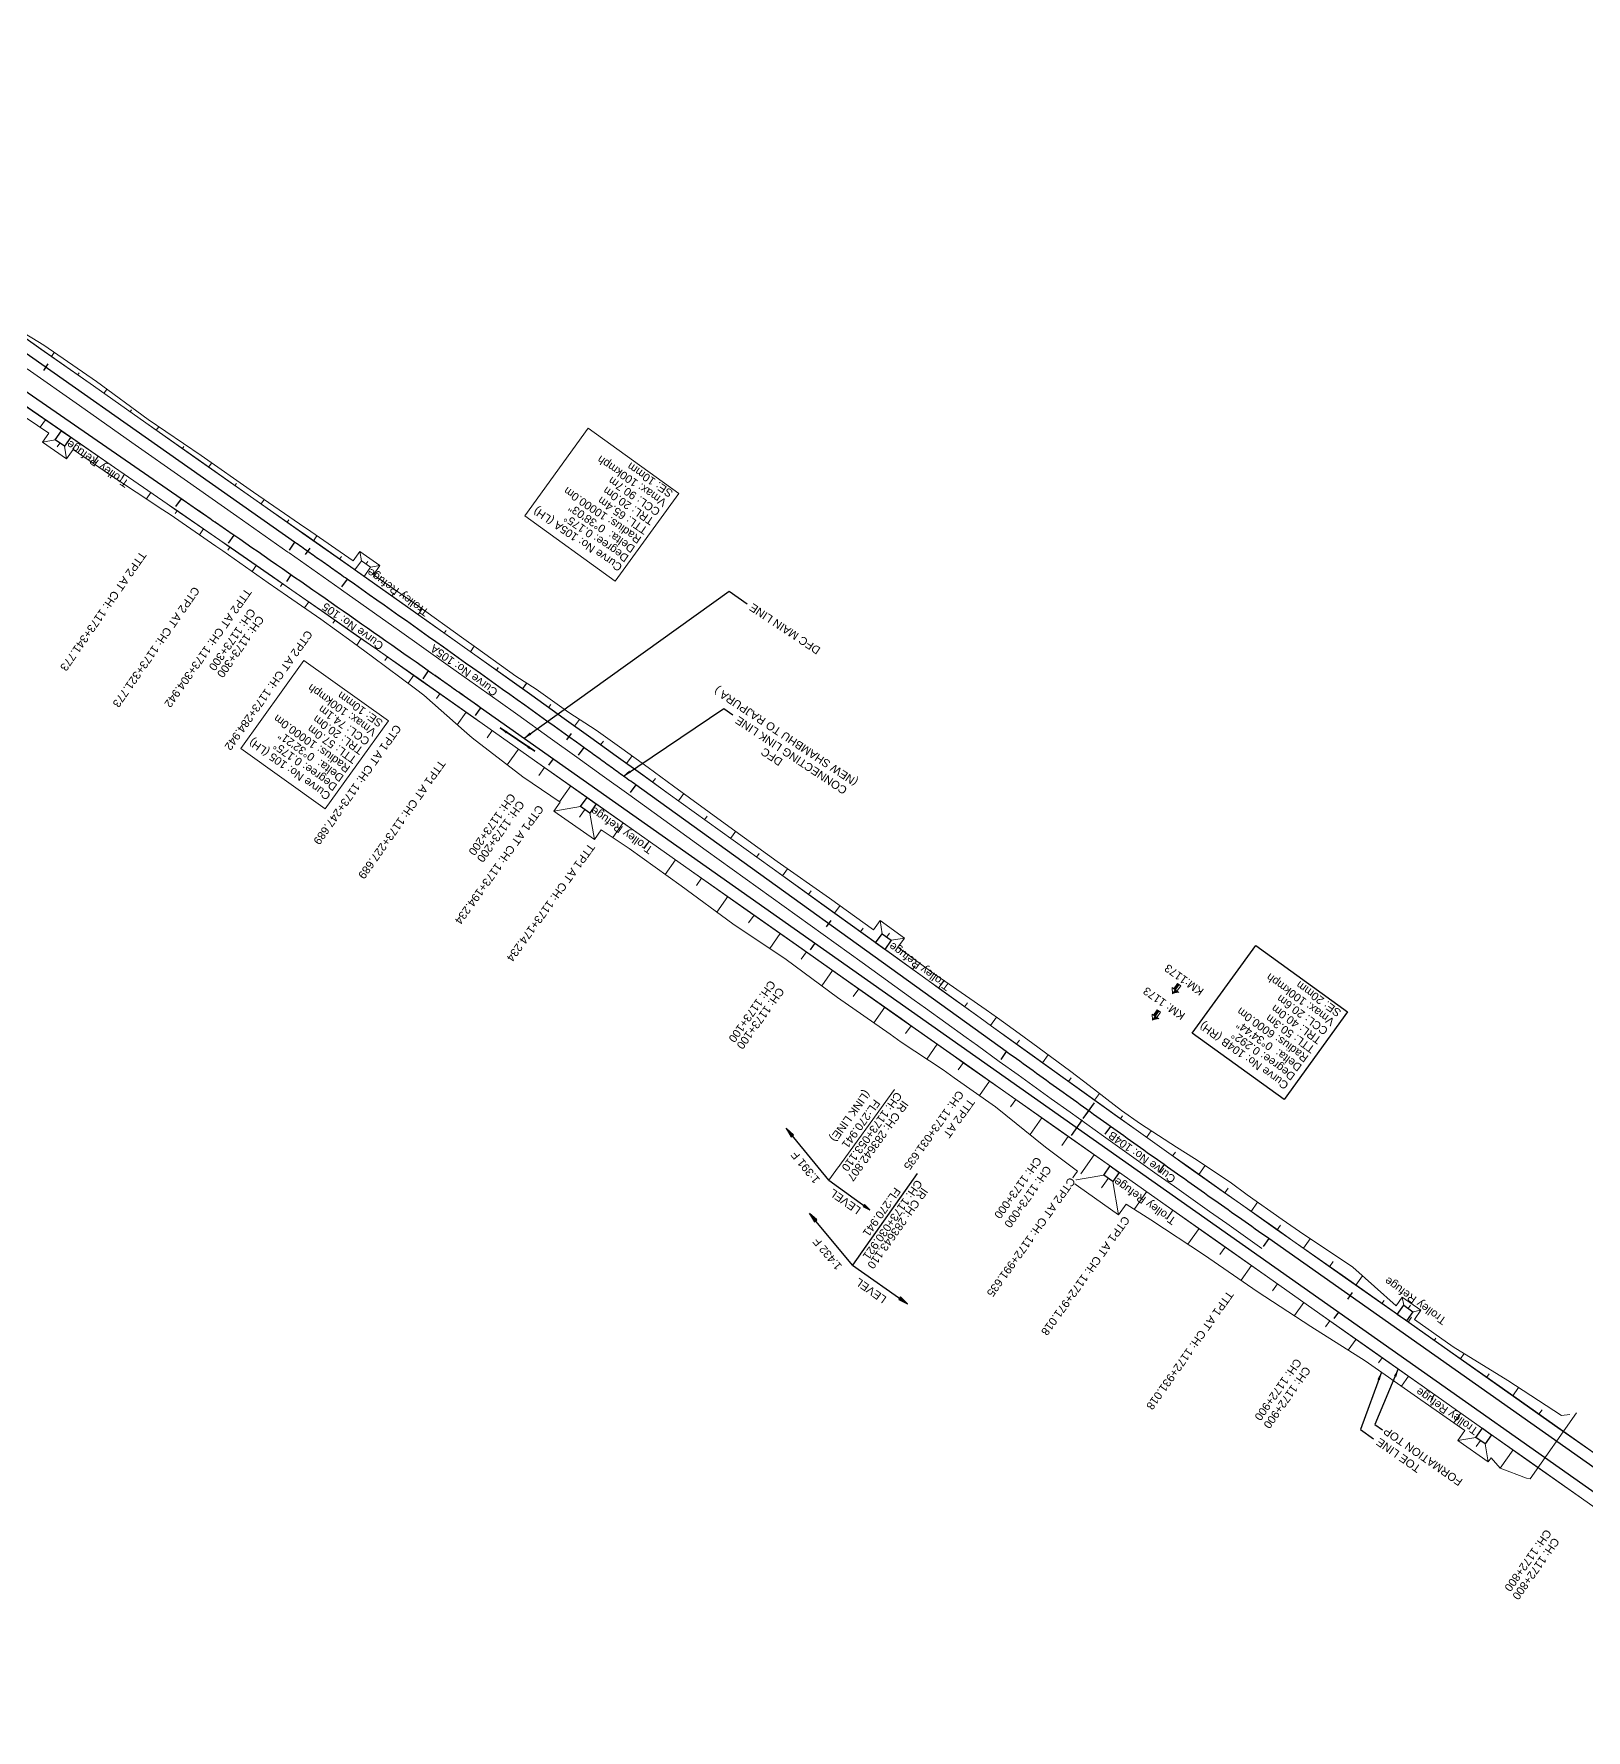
# Model space of a CAD drawing. Header units: metres. Extents: x 646784 to 662189, y 3367130 to 3378376.
# Drawn here: x 657697 to 658182, y 3369874 to 3370404 of the extents above; entities that cross this region are included whole.
import ezdxf
from ezdxf.enums import TextEntityAlignment as Align

# ---------------------------------------------------------------- set-up
doc = ezdxf.new("R2010")
doc.units = ezdxf.units.M
doc.header["$MEASUREMENT"] = 0
doc.linetypes.add('CENTER2', pattern=[1.125, 0.75, -0.125, 0.125, -0.125])
for name, color, linetype, lineweight in [('C-ALIG-DG-SPIRAL', 1, 'CENTER2', 70), ('C-ALIG-LABL-DG', 1, 'Continuous', 25), ('C-ALIG-LABL-DG-MARK', 1, 'Continuous', 25), ('Km post', 1, 'Continuous', 13), ('Proposed Curve_Details', 10, 'Continuous', 0), ('Proposed Curve_Details Connecting line', 10, 'Continuous', 0), ('PROPOSED DFC TRACK', 1, 'Continuous', 0), ('PROPOSED DFCC TOE LINE', 239, 'Continuous', 0), ('PROPOSED DFCC TOE SLOPES', 239, 'Continuous', 0), ('PROPOSED DFCC TRACK', 1, 'Continuous', 0), ('PROPOSED GRADES IN PLAN', 10, 'Continuous', 0), ('PROPOSED GRADES IN PLAN FOR LINK LINE', 10, 'Continuous', 0)]:
    doc.layers.add(name, color=color, linetype=linetype, lineweight=lineweight)
for name, color, linetype in [('LINK LINE', 190, 'Continuous'), ('PROPOSED DFCC FORMATION LINE', 187, 'Continuous'), ('PROPOSED FORMATION LINE - Connecting line', 187, 'Continuous'), ('PROPOSED FORMATION LINE - PLAN', 187, 'Continuous'), ('Trolley Refuse', 10, 'Continuous')]:
    doc.layers.add(name, color=color, linetype=linetype)
doc.styles.add('Arial', font='arial.ttf')
doc.styles.get("Standard").update_dxf_attribs({"font": 'arial.ttf'})
doc.styles.add('Style-Arial', font='arial.ttf')
doc.dimstyles.new('ISO-25', dxfattribs={"dimtxt": 2.5, "dimasz": 2.5, "dimexe": 1.25, "dimexo": 0.625, "dimtad": 1, "dimtxsty": 'Standard', "dimcen": 2.5, "dimadec": 0, "dimazin": 0, "dimtfac": 1, "dimtmove": 0, "dimatfit": 3, "dimfxl": 1, "dimarcsym": 0})

# ---------------------------------------------------------------- blocks, each defined once
blk = doc.blocks.new('Direction')
h = blk.add_hatch(color=256)
h.dxf.hatch_style = 1
h.paths.add_polyline_path([(-5.54, 0), (-4.75, -0.13), (-4.75, 0.13)])
blk.add_lwpolyline([(-5.54, 0), (-4.75, -0.13), (-4.75, 0.13)], close=True)
blk.add_lwpolyline([(0, 0), (-5.54, 0)])
blk = doc.blocks.new('Tick Hor')
blk.add_lwpolyline([(-0.5, 0), (0.5, 0)])
blk = doc.blocks.new('KM Post')
at = {"layer": 'Km post', "lineweight": 13}
h = blk.add_hatch(color=256, dxfattribs=at)
h.paths.add_polyline_path([(0, -8.9), (1.6, -8.9), (1.6, -3.8), (0, -3.8)])
h.paths.add_polyline_path([(0, -3.8), (0, 0), (-3.4, -3.8)])
for p, q in [((0, -8.9), (0, 0)), ((3.1, -3.8), (0, 0)), ((3.1, -3.8), (-3.4, -3.8))]:
    blk.add_line(p, q, dxfattribs=at)
blk.add_lwpolyline([(1.6, -3.8), (1.6, -8.9), (-1.6, -8.9), (-1.6, -3.8)], dxfattribs=at)

msp = doc.modelspace()

# ---------------------------------------------------------------- linework, layer by layer
at = {"layer": 'C-ALIG-LABL-DG', "color": 1, "linetype": 'Continuous', "lineweight": 25}
for p, q in [((657777.3614, 3370235.1177), (657775.9338, 3370233.0655)), ((657859.2073, 3370177.6615), (657857.7668, 3370175.6182)), ((657940.9406, 3370120.045), (657939.5002, 3370118.0017)), ((658026.3959, 3370067.7093), (658024.9391, 3370065.6775)), ((658022.6739, 3370062.4285), (658021.2335, 3370060.3851)), ((658104.4072, 3370004.812), (658102.9668, 3370002.7686))]:
    msp.add_line(p, q, dxfattribs=at)
at = {"layer": 'C-ALIG-LABL-DG-MARK', "color": 1, "linetype": 'Continuous', "lineweight": 25}
for p, q in [((657743.0241, 3370258.9062), (657741.3188, 3370256.438)), ((657759.4747, 3370247.5317), (657757.7669, 3370245.0653)), ((657820.2259, 3370205.1326), (657818.4999, 3370202.6788)), ((657836.5764, 3370193.6147), (657834.8479, 3370191.1627))]:
    msp.add_line(p, q, dxfattribs=at)
at = {"layer": 'LINK LINE', "linetype": 'Continuous', "lineweight": 30}
for p, q in [((657778.5108, 3370245.3088), (657776.7846, 3370242.8551)), ((657794.8647, 3370233.7958), (657793.1362, 3370231.3439)), ((657868.7639, 3370181.195), (657867.0132, 3370178.7588)), ((657884.9972, 3370169.5125), (657883.2441, 3370167.0781)), ((658000.7124, 3370086.1785), (657998.9593, 3370083.7441)), ((658033.1972, 3370062.8389), (658031.4522, 3370060.3986)), ((658049.9876, 3370050.8753), (658048.251, 3370048.4291)), ((658082.6553, 3370027.7924), (658080.9268, 3370025.3404))]:
    msp.add_line(p, q, dxfattribs=at)
at = {"layer": 'LINK LINE', "color": 190, "lineweight": 0, "flags": 128}
msp.add_lwpolyline([(657685.8932, 3370315.4662), (657700.1469, 3370306.8269), (657716.6357, 3370295.5056), (657732.7508, 3370283.6531), (657749.3154, 3370272.4396), (657765.6696, 3370260.927), (657781.7341, 3370249.8908), (657782.1554, 3370249.6014), (657796.7988, 3370239.5371), (657798.8412, 3370242.4282), (657805.1213, 3370237.9918), (657803.1178, 3370235.1557), (657815.0712, 3370226.8394), (657816.8304, 3370225.5734), (657831.3125, 3370215.147), (657835.2436, 3370212.3133), (657847.5379, 3370203.4331), (657853.9284, 3370199.4337), (657864.0702, 3370192.148), (657872.6207, 3370186.5618), (657880.6301, 3370180.9007), (657888.9305, 3370174.9742), (657896.8062, 3370169.1359), (657912.9813, 3370157.3726), (657929.1478, 3370145.5974), (657945.5565, 3370134.1585), (657959.2612, 3370124.2764), (657961.2983, 3370127.1051), (657968.8893, 3370121.6382), (657966.8217, 3370118.7672), (657977.9141, 3370110.6422), (657981.5129, 3370108.15), (657994.3769, 3370099.2785), (657997.9276, 3370096.7195), (658004.7573, 3370091.7947), (658010.5932, 3370087.5737), (658020.9047, 3370080.0027), (658026.604, 3370075.5982), (658036.7209, 3370067.7659), (658042.6144, 3370063.6367), (658053.8966, 3370056.3819), (658059.4489, 3370052.8362), (658070.5789, 3370045.3632), (658075.8872, 3370041.4668), (658086.8433, 3370033.7339), (658092.2326, 3370029.9464), (658108.8959, 3370018.8723), (658122.4725, 3370006.8016), (658124.3583, 3370009.4805), (658130.1855, 3370005.3783), (658128.1727, 3370002.5191), (658140.2952, 3369993.99), (658157.3117, 3369983.4169), (658174.0634, 3369972.4682), (658176.705, 3369972.8733)], dxfattribs=at)
at = {"layer": 'LINK LINE', "color": 190, "linetype": 'Continuous', "lineweight": 0, "flags": 128}
for points in [[(657702.5815, 3370303.3088), (657703.4574, 3370304.5539)], [(657710.7604, 3370297.5551), (657711.2311, 3370298.2242)], [(657718.9393, 3370291.8013), (657719.8711, 3370293.126)], [(657727.1182, 3370286.0476), (657727.5234, 3370286.6237)], [(657735.2971, 3370280.2939), (657736.0765, 3370281.4018)], [(657743.476, 3370274.5401), (657743.9174, 3370275.1676)], [(657751.6549, 3370268.7864), (657752.5988, 3370270.1282)], [(657759.8338, 3370263.0327), (657760.3049, 3370263.7023)], [(657768.0127, 3370257.2789), (657768.9794, 3370258.6531)], [(657776.1916, 3370251.5252), (657776.707, 3370252.2578)], [(657776.1921, 3370251.5249), (657776.7075, 3370252.2574)], [(657784.3702, 3370245.77), (657785.4654, 3370247.3264)], [(657784.3708, 3370245.7696), (657785.4663, 3370247.3258)], [(657799.3434, 3370239.509), (657798.8412, 3370242.4282)], [(657792.5477, 3370240.0131), (657793.1279, 3370240.8372)], [(657792.5499, 3370240.0115), (657793.1307, 3370240.8352)], [(657800.7727, 3370238.4993), (657801.3529, 3370239.3234)], [(657802.202, 3370237.4895), (657805.1213, 3370237.9918)], [(657808.8928, 3370228.4764), (657809.5232, 3370229.3686)], [(657808.8948, 3370228.4751), (657809.5257, 3370229.3668)], [(657817.0582, 3370222.6994), (657818.3285, 3370224.4949)], [(657817.0627, 3370222.6962), (657818.3356, 3370224.4897)], [(657825.2176, 3370216.9085), (657825.8345, 3370217.7777)], [(657825.219, 3370216.9075), (657825.8363, 3370217.7764)], [(657833.3713, 3370211.1161), (657834.5678, 3370212.8004)], [(657833.3762, 3370211.1126), (657834.5754, 3370212.795)], [(657841.5192, 3370205.3082), (657842.1008, 3370206.1242)], [(657841.5208, 3370205.3071), (657842.1029, 3370206.1227)], [(657849.6607, 3370199.4983), (657850.9464, 3370201.2999)], [(657849.6648, 3370199.4954), (657850.9532, 3370201.2957)], [(657857.797, 3370193.6758), (657858.5009, 3370194.6595)], [(657857.7994, 3370193.674), (657858.5042, 3370194.6571)], [(657865.9269, 3370187.8478), (657867.4341, 3370189.9503)], [(657865.93, 3370187.8456), (657867.4395, 3370189.9468)], [(657874.0515, 3370182.0111), (657874.8947, 3370183.1848)], [(657874.0538, 3370182.0094), (657874.898, 3370183.1825)], [(657882.1708, 3370176.1686), (657883.8973, 3370178.5679)], [(657882.1718, 3370176.1679), (657883.8991, 3370178.5666)], [(657890.2869, 3370170.3244), (657891.1423, 3370171.5124)], [(657890.287, 3370170.3243), (657891.1426, 3370171.5122)], [(657898.4017, 3370164.4803), (657900.0537, 3370166.7742)], [(657906.5164, 3370158.6364), (657907.3288, 3370159.7645)], [(657914.6311, 3370152.7925), (657916.227, 3370155.0085)], [(657922.7459, 3370146.9485), (657923.5281, 3370148.0347)], [(657930.8606, 3370141.1046), (657932.4422, 3370143.3008)], [(657938.9753, 3370135.2607), (657939.8109, 3370136.421)], [(657947.09, 3370129.4168), (657948.8135, 3370131.81)], [(657961.963, 3370123.0189), (657961.2983, 3370127.1051)], [(657955.2047, 3370123.5728), (657956.0647, 3370124.767)], [(657963.3831, 3370121.9962), (657964.2431, 3370123.1904)], [(657964.8031, 3370120.9735), (657968.8893, 3370121.6382)], [(657971.4341, 3370111.885), (657972.26, 3370113.0318)], [(657979.5488, 3370106.041), (657981.2158, 3370108.3557)], [(657987.6635, 3370100.1971), (657988.5564, 3370101.4369)], [(657995.7782, 3370094.3532), (657997.6345, 3370096.9307)], [(658003.8927, 3370088.5095), (658004.8184, 3370089.7952)], [(658012.0077, 3370082.6676), (658013.8287, 3370085.1981)], [(658020.1231, 3370076.8294), (658020.9957, 3370078.0438)], [(658028.2444, 3370071.0012), (658029.7783, 3370073.1407)], [(658036.3695, 3370065.1814), (658037.0436, 3370066.1245)], [(658044.5063, 3370059.3785), (658045.9923, 3370061.4646)], [(658052.6496, 3370053.5848), (658053.5273, 3370054.821)], [(658060.8053, 3370047.8075), (658062.7809, 3370050.599)], [(658068.9673, 3370042.036), (658070.0163, 3370043.5211)], [(658077.1363, 3370036.2725), (658079.1671, 3370039.1519)], [(658085.3083, 3370030.5103), (658086.3225, 3370031.9488)], [(658093.4815, 3370024.7488), (658095.5781, 3370027.7231)], [(658101.6548, 3370018.9872), (658102.7823, 3370020.5866)], [(658109.8281, 3370013.2255), (658111.9159, 3370016.1872)], [(658124.7972, 3370006.9542), (658124.3583, 3370009.4805)], [(658118.0015, 3370007.4639), (658118.7193, 3370008.4821)], [(658126.2282, 3370005.9468), (658126.946, 3370006.965)], [(658127.6592, 3370004.9394), (658130.1855, 3370005.3783)], [(658126.1748, 3370001.7022), (658127.2221, 3370003.1879)], [(658134.3481, 3369995.9406), (658134.8744, 3369996.6871)], [(658142.5215, 3369990.1789), (658143.7117, 3369991.8673)], [(658150.6948, 3369984.4173), (658151.4574, 3369985.499)], [(658158.8681, 3369978.6556), (658160.675, 3369981.2187)], [(658167.0415, 3369972.894), (658168.0461, 3369974.3192)]]:
    msp.add_lwpolyline(points, dxfattribs=at)
at = {"layer": 'LINK LINE', "linetype": 'Continuous', "lineweight": 0, "flags": 128}
msp.add_lwpolyline([(657799.3434, 3370239.509), (657802.202, 3370237.4895), (657800.1826, 3370234.6309), (657797.3239, 3370236.6503)], close=True, dxfattribs=at)
at = {"layer": 'LINK LINE', "linetype": 'Continuous', "lineweight": 30, "flags": 128}
for points in [[(657961.963, 3370123.0189), (657964.8031, 3370120.9735), (657962.7578, 3370118.1334), (657959.9176, 3370120.1787)], [(658107.282, 3370098.6348), (658087.4514, 3370071.2223), (658058.7787, 3370091.9646), (658078.6093, 3370119.3771)], [(658124.7972, 3370006.9542), (658127.6592, 3370004.9394), (658125.6445, 3370002.0775), (658122.7825, 3370004.0922)]]:
    msp.add_lwpolyline(points, close=True, dxfattribs=at)
at = {"layer": 'Proposed Curve_Details'}
msp.add_lwpolyline([(657807.7609, 3370189.4928), (657788.0595, 3370161.9874), (657761.6547, 3370180.9005), (657781.3561, 3370208.4059)], close=True, dxfattribs=at)
at = {"layer": 'Proposed Curve_Details Connecting line', "color": 190}
msp.add_lwpolyline([(657898.419, 3370260.5777), (657878.6016, 3370233.1556), (657850.3888, 3370253.5444), (657870.2061, 3370280.9665)], close=True, dxfattribs=at)
at = {"layer": 'PROPOSED DFCC FORMATION LINE', "lineweight": 0, "flags": 128}
for points in [[(658188.2795, 3369957.9225), (658171.9329, 3369969.4458), (658155.5862, 3369980.9691), (658139.2395, 3369992.4924), (658122.8929, 3370004.0157), (658106.5462, 3370015.5391), (658090.1995, 3370027.0624), (658084.8157, 3370030.8576), (658073.855, 3370038.5862), (658068.4748, 3370042.3836), (658057.5283, 3370050.1251), (658052.1582, 3370053.9333), (658041.2367, 3370061.7052), (658035.3787, 3370065.889), (658024.9822, 3370073.3388), (658019.1342, 3370077.5399), (658008.7491, 3370085.0123), (658002.9041, 3370089.2214), (657996.0714, 3370094.142), (657992.5198, 3370096.6998), (657979.842, 3370105.8299), (657976.2904, 3370108.3876), (657960.061, 3370120.0755), (657943.8316, 3370131.7633), (657927.6022, 3370143.4512), (657911.3728, 3370155.139), (657895.1433, 3370166.8269), (657887.1887, 3370172.5556), (657878.9126, 3370178.5146), (657870.9523, 3370184.2402), (657862.6655, 3370190.1891), (657852.5154, 3370197.4582), (657846.3947, 3370201.8323), (657834.0486, 3370210.6343), (657830.1008, 3370213.4429), (657815.5519, 3370223.7685), (657813.7836, 3370225.0209), (657797.4433, 3370236.5662), (657797.0254, 3370236.8608), (657781.0864, 3370248.0818), (657780.6684, 3370248.3759), (657764.7286, 3370259.5893), (657748.3708, 3370271.0968), (657732.0129, 3370282.6042), (657715.6551, 3370294.1117), (657699.2973, 3370305.6192), (657682.9395, 3370317.1266)], [(658196.6758, 3369935.1196), (658180.3291, 3369946.6429), (658163.9825, 3369958.1662), (658147.6358, 3369969.6895), (658131.2891, 3369981.2128), (658114.9425, 3369992.7361), (658098.5958, 3370004.2594), (658082.2491, 3370015.7827), (658065.9025, 3370027.306), (658049.5558, 3370038.8293), (658033.2091, 3370050.3526), (658016.8625, 3370061.8759), (658000.5158, 3370073.3992), (657987.609, 3370082.4976), (657984.1691, 3370084.9225), (657971.2623, 3370094.0209), (657967.8225, 3370096.4458), (657951.4758, 3370107.9691), (657935.1291, 3370119.4924), (657918.7825, 3370131.0157), (657902.4358, 3370142.539), (657886.0891, 3370154.0623), (657869.7425, 3370165.5856), (657853.3958, 3370177.1089), (657837.0491, 3370188.6322), (657834.3869, 3370190.5089), (657820.7024, 3370200.1508), (657818.0395, 3370202.0245), (657804.3426, 3370211.6424), (657797.8317, 3370216.2022), (657787.9599, 3370223.1012), (657777.589, 3370230.3299), (657771.5544, 3370234.5272), (657757.3114, 3370244.4076), (657755.1259, 3370245.9204), (657740.864, 3370255.7799), (657738.6764, 3370257.2914), (657722.2221, 3370268.6604), (657705.7677, 3370280.0294), (657689.3133, 3370291.3984)], [(658196.7046, 3369935.1604), (658180.3579, 3369946.6837), (658164.0113, 3369958.207), (658147.6646, 3369969.7303), (658131.3179, 3369981.2536), (658114.9713, 3369992.7769), (658098.6246, 3370004.3002), (658082.2779, 3370015.8235), (658065.9313, 3370027.3469), (658049.5846, 3370038.8702), (658033.2379, 3370050.3935), (658016.8913, 3370061.9168), (658000.5446, 3370073.4401), (657987.6378, 3370082.5385), (657984.1979, 3370084.9634), (657971.2911, 3370094.0618), (657967.8513, 3370096.4867), (657951.5046, 3370108.01), (657935.1579, 3370119.5333), (657918.8113, 3370131.0566), (657902.4646, 3370142.5799), (657886.1179, 3370154.1032), (657869.7713, 3370165.6265), (657853.4246, 3370177.1498), (657837.0779, 3370188.6731), (657834.4158, 3370190.5497), (657820.7312, 3370200.1917), (657818.0683, 3370202.0654), (657804.3713, 3370211.6833), (657797.8604, 3370216.2432), (657787.9885, 3370223.1422), (657777.6176, 3370230.3709), (657771.5829, 3370234.5682), (657757.3399, 3370244.4487), (657755.1544, 3370245.9615), (657740.8924, 3370255.821), (657738.7048, 3370257.3325), (657722.2505, 3370268.7015), (657705.7961, 3370280.0705), (657689.3418, 3370291.4395)]]:
    msp.add_lwpolyline(points, dxfattribs=at)
at = {"layer": 'PROPOSED DFCC TOE LINE', "lineweight": 0, "flags": 128}
for points in [[(657701.7844, 3370279.3976), (657687.6282, 3370288.9595), (657671.6054, 3370300.953), (657654.3979, 3370311.2321), (657637.6985, 3370322.2464), (657621.8626, 3370334.5104), (657604.9208, 3370345.174), (657588.4186, 3370356.4738), (657571.8229, 3370367.6381), (657555.4236, 3370379.0869), (657544.2923, 3370388.3927)], [(657709.3059, 3370274.2597), (657707.3056, 3370271.3647), (657699.8118, 3370276.5425), (657701.7844, 3370279.3976)], [(657703.7131, 3370277.2556), (657699.8118, 3370276.5425)], [(657706.5926, 3370275.266), (657707.3056, 3370271.3647)], [(657861.4331, 3370164.0706), (657849.7776, 3370171.9762), (657833.9116, 3370184.1814), (657831.464, 3370186.3625), (657818.8445, 3370197.5113), (657816.2631, 3370199.4991), (657802.8657, 3370209.5353), (657796.4535, 3370214.2326), (657786.663, 3370221.2431), (657776.3118, 3370228.4951), (657770.2612, 3370232.6665), (657756.049, 3370242.5844), (657753.8799, 3370244.1199), (657739.6297, 3370253.9935), (657737.3856, 3370255.4232), (657720.6896, 3370266.4425), (657709.3059, 3370274.2597)], [(657874.2383, 3370155.4476), (657872.0941, 3370152.406), (657859.4791, 3370161.2987), (657861.4331, 3370164.0706)], [(657867.7944, 3370162.7378), (657859.4791, 3370161.2987)], [(657870.655, 3370160.7213), (657872.0941, 3370152.406)], [(658022.8948, 3370048.8641), (658012.9812, 3370056.37), (657997.3815, 3370068.9529), (657984.4632, 3370078.0351), (657981.0216, 3370080.4575), (657967.8538, 3370089.1856), (657964.4389, 3370091.6459), (657948.0527, 3370103.1132), (657931.9639, 3370115.0022), (657915.3553, 3370126.1541), (657899.2, 3370137.9488), (657882.9491, 3370149.608), (657874.2383, 3370155.4476)], [(658038.1212, 3370038.4976), (658035.788, 3370035.1878), (658020.7345, 3370045.7994), (658022.8948, 3370048.8641)], [(658031.1284, 3370047.5983), (658020.7345, 3370045.7994)], [(658033.9891, 3370045.5817), (658035.788, 3370035.1878)], [(658143.9384, 3369967.8679), (658129.158, 3369978.1895), (658112.7193, 3369989.5823), (658095.8348, 3370000.3426), (658079.083, 3370011.2913), (658062.6147, 3370022.6421), (658045.8749, 3370033.6077), (658038.1212, 3370038.4976)], [(658152.0755, 3369959.2952), (658151.1782, 3369958.0223), (658141.7053, 3369964.7), (658143.9384, 3369967.8679)], [(658147.342, 3369965.6755), (658141.7053, 3369964.7)], [(658150.2027, 3369963.659), (658151.1782, 3369958.0223)], [(658163.1575, 3369952.9702), (658154.9262, 3369956.0408), (658152.0755, 3369959.2952)]]:
    msp.add_lwpolyline(points, dxfattribs=at)
at = {"layer": 'PROPOSED DFCC TOE SLOPES', "linetype": 'Continuous', "lineweight": 0, "flags": 128}
for points in [[(657700.7138, 3370283.5821), (657699.0832, 3370281.2221)], [(657705.1528, 3370276.2608), (657704.3591, 3370275.1122)], [(657717.1682, 3370272.2131), (657715.5972, 3370269.9394)], [(657725.3954, 3370266.5286), (657724.638, 3370265.4325)], [(657733.6225, 3370260.8441), (657732.2286, 3370258.8268)], [(657741.8491, 3370255.1596), (657741.2173, 3370254.2455)], [(657750.074, 3370249.4737), (657748.8038, 3370247.637)], [(657758.2952, 3370243.786), (657757.6487, 3370242.8526)], [(657766.5091, 3370238.088), (657765.1984, 3370236.1995)], [(657774.7201, 3370232.3862), (657774.0634, 3370231.4421)], [(657782.9224, 3370226.6733), (657781.6065, 3370224.7856)], [(657791.1208, 3370220.9532), (657790.4452, 3370219.9859)], [(657799.3131, 3370215.2258), (657797.8841, 3370213.1846)], [(657807.4982, 3370209.4876), (657806.7112, 3370208.3659)], [(657815.6795, 3370203.7428), (657813.9268, 3370201.2492)], [(657823.8556, 3370197.9903), (657822.7908, 3370196.478)], [(657832.029, 3370192.2314), (657829.2633, 3370188.3068)], [(657840.2023, 3370186.4706), (657838.5733, 3370184.1595)], [(657848.3756, 3370180.709), (657844.877, 3370175.746)], [(657856.5489, 3370174.9474), (657854.7453, 3370172.3888)], [(657864.7222, 3370169.1857), (657861.2189, 3370164.2159)], [(657869.0921, 3370161.823), (657867.3984, 3370159.4203)], [(657881.0689, 3370157.6624), (657877.8166, 3370153.0487)], [(657889.2422, 3370151.9008), (657887.6487, 3370149.6402)], [(657897.4156, 3370146.1391), (657894.1805, 3370141.55)], [(657905.5889, 3370140.3775), (657903.9383, 3370138.036)], [(657913.7622, 3370134.6158), (657910.3654, 3370129.7971)], [(657921.9356, 3370128.8542), (657920.2326, 3370126.4384)], [(657930.1089, 3370123.0925), (657926.8339, 3370118.4467)], [(657938.2822, 3370117.3308), (657936.6606, 3370115.0304)], [(657946.4556, 3370111.5692), (657943.0833, 3370106.7854)], [(657954.6289, 3370105.8075), (657952.9067, 3370103.3645)], [(657962.8022, 3370100.0459), (657959.3776, 3370095.1878)], [(657970.9756, 3370094.2842), (657969.258, 3370091.8478)], [(657979.1489, 3370088.5226), (657975.8705, 3370083.8719)], [(657987.3222, 3370082.7609), (657985.7349, 3370080.5091)], [(657995.4956, 3370076.9993), (657992.328, 3370072.5058)], [(658003.6689, 3370071.2376), (658002.016, 3370068.8928)], [(658011.8422, 3370065.476), (658008.1629, 3370060.2565)], [(658020.0156, 3370059.7143), (658018.023, 3370056.8878)], [(658028.1889, 3370053.9527), (658024.0078, 3370048.0214)], [(658032.5588, 3370046.59), (658030.4643, 3370043.6188)], [(658044.5356, 3370042.4294), (658040.6429, 3370036.9073)], [(658052.7089, 3370036.6677), (658050.8916, 3370034.0898)], [(658060.8822, 3370030.9061), (658057.4443, 3370026.029)], [(658069.0556, 3370025.1444), (658067.4089, 3370022.8085)], [(658077.2289, 3370019.3828), (658073.9964, 3370014.7973)], [(658085.4022, 3370013.6211), (658083.8435, 3370011.4099)], [(658093.5756, 3370007.8595), (658090.6606, 3370003.7244)], [(658101.7489, 3370002.0978), (658100.4054, 3370000.1919)], [(658109.9222, 3369996.3362), (658107.5041, 3369992.9059)], [(658118.0956, 3369990.5745), (658116.9784, 3369988.9897)], [(658126.2689, 3369984.8129), (658124.0805, 3369981.7084)], [(658134.4422, 3369979.0512), (658133.3671, 3369977.5261)], [(658142.6156, 3369973.2896), (658140.4908, 3369970.2755)], [(658148.7723, 3369964.6673), (658147.4514, 3369962.7934)], [(658158.9622, 3369961.7663), (658154.9262, 3369956.0408)]]:
    msp.add_lwpolyline(points, dxfattribs=at)
at = {"layer": 'PROPOSED DFCC TRACK', "color": 12, "flags": 128}
msp.add_lwpolyline([(658289.6175, 3369874.2512), (657836.5764, 3370193.6147), (657834.533, 3370195.0552), (657832.4896, 3370196.4955), (657830.4462, 3370197.9357), (657828.4026, 3370199.3757), (657826.3588, 3370200.8155), (657824.3148, 3370202.2549), (657822.2705, 3370203.694), (657820.2259, 3370205.1326, 0.0018521), (657759.4746, 3370247.5317), (657757.4191, 3370248.9547), (657755.3632, 3370250.3772), (657753.3071, 3370251.7993), (657751.2508, 3370253.221), (657749.1943, 3370254.6426), (657747.1376, 3370256.0639), (657745.0809, 3370257.4851), (657743.0241, 3370258.9062), (656537.4002, 3371091.9218)], format="xyb", dxfattribs=at)
at = {"layer": 'PROPOSED DFCC TRACK', "linetype": 'Continuous', "elevation": 270.988, "flags": 128}
msp.add_lwpolyline([(658178.778, 3369973.341), (658164.2701, 3369952.7689), (658163.1575, 3369952.9702)], dxfattribs=at)
at = {"layer": 'PROPOSED FORMATION LINE - Connecting line', "lineweight": 0, "flags": 128}
for points in [[(658188.3083, 3369957.9634), (658171.9617, 3369969.4867), (658155.615, 3369981.01), (658139.2683, 3369992.5333), (658122.9217, 3370004.0566), (658106.575, 3370015.5799), (658090.2283, 3370027.1032), (658084.8445, 3370030.8985), (658073.8838, 3370038.6271), (658068.5036, 3370042.4245), (658057.5572, 3370050.1659), (658052.1872, 3370053.974), (658041.2658, 3370061.7459), (658035.4078, 3370065.9297), (658025.0113, 3370073.3794), (658019.1634, 3370077.5805), (658008.7783, 3370085.0529), (658002.9333, 3370089.262), (657996.1006, 3370094.1826), (657992.5491, 3370096.7403), (657979.8712, 3370105.8705), (657976.3197, 3370108.4282), (657960.0902, 3370120.116), (657943.8608, 3370131.8039), (657927.6314, 3370143.4918), (657911.402, 3370155.1796), (657895.1726, 3370166.8675), (657887.2179, 3370172.5961), (657878.9418, 3370178.5552), (657870.9815, 3370184.2808), (657862.6946, 3370190.2298), (657852.5445, 3370197.4988), (657846.4238, 3370201.873), (657834.0776, 3370210.675), (657830.1297, 3370213.4836), (657815.5808, 3370223.8093), (657813.8125, 3370225.0617), (657797.4721, 3370236.6071), (657797.0543, 3370236.9016), (657781.1152, 3370248.1227), (657780.6972, 3370248.4167), (657764.7573, 3370259.6302), (657748.3995, 3370271.1376), (657732.0417, 3370282.6451), (657715.6839, 3370294.1526), (657699.3261, 3370305.6601), (657682.9683, 3370317.1675)], [(658080.4945, 3370024.7276), (658069.5315, 3370032.4578), (658064.1485, 3370036.2572), (658053.1928, 3370044.0052), (658047.8166, 3370047.8177), (658036.8814, 3370055.5994), (658031.0161, 3370059.7884), (658020.6086, 3370067.246), (658014.7563, 3370071.4502), (658004.3668, 3370078.9258), (657998.5211, 3370083.1354), (657991.6885, 3370088.056), (657988.1369, 3370090.6137), (657975.459, 3370099.7439), (657971.9075, 3370102.3016), (657955.6781, 3370113.9894), (657939.4487, 3370125.6773), (657923.2192, 3370137.3652), (657906.9898, 3370149.053), (657890.7604, 3370160.7409), (657882.8058, 3370166.4695), (657874.5313, 3370172.4274), (657866.5755, 3370178.1498), (657858.2948, 3370184.0943), (657848.1524, 3370191.3579), (657842.0363, 3370195.7287), (657829.6994, 3370204.5241), (657825.7545, 3370207.3306), (657811.2165, 3370217.6485), (657809.4496, 3370218.8999), (657793.1215, 3370230.4365), (657792.704, 3370230.7309), (657776.7711, 3370241.9476), (657776.3531, 3370242.2417), (657760.4133, 3370253.4551), (657744.0555, 3370264.9626), (657727.6976, 3370276.47), (657711.3398, 3370287.9775), (657694.982, 3370299.485)]]:
    msp.add_lwpolyline(points, dxfattribs=at)
at = {"layer": 'Trolley Refuse'}
for points in [[(657705.7026, 3370280.1351), (657708.5822, 3370278.1455), (657706.5926, 3370275.266), (657703.7131, 3370277.2556)], [(657869.8109, 3370165.5985), (657872.6716, 3370163.5819), (657870.655, 3370160.7213), (657867.7944, 3370162.7378)], [(658033.145, 3370050.459), (658036.0057, 3370048.4424), (658033.9891, 3370045.5817), (658031.1284, 3370047.5983)], [(658149.3586, 3369968.5362), (658152.2192, 3369966.5196), (658150.2027, 3369963.659), (658147.342, 3369965.6755)]]:
    msp.add_lwpolyline(points, close=True, dxfattribs=at)

# ---------------------------------------------------------------- block references
at = {"layer": 'C-ALIG-LABL-DG', "color": 1, "linetype": 'Continuous', "lineweight": 25}
for p, xscale, yscale, zscale, rotation in [((657945.236, 3370126.1307), 2.499999999999999, 2.499999999999999, 2.499999999999999, 234.239887214559), ((658022.6739, 3370062.4285), 6, 6, 6, 234.8187329862207)]:
    msp.add_blockref('Tick Hor', p, dxfattribs=dict(at, xscale=xscale, yscale=yscale, zscale=zscale, rotation=rotation))
at = {"layer": 'LINK LINE', "linetype": 'Continuous', "lineweight": 30}
for p, xscale, yscale, zscale, rotation in [((657700.764, 3370300.0024), 2.499999999999999, 2.499999999999999, 2.499999999999999, 234.8741991744407), ((657782.553, 3370242.465), 2.5, 2.5, 2.5, 234.8707003237979), ((657864.0807, 3370184.5586), 2.5, 2.5, 2.5, 234.3302197174109), ((658026.3959, 3370067.7093), 6, 6, 6, 234.3593432546256), ((658108.0074, 3370009.9209), 2.5, 2.5, 2.5, 234.818733108961)]:
    msp.add_blockref('Tick Hor', p, dxfattribs=dict(at, xscale=xscale, yscale=yscale, zscale=zscale, rotation=rotation))

# ---------------------------------------------------------------- texts
at = {"layer": 'LINK LINE', "linetype": 'Continuous', "lineweight": 30, "style": 'Style-Arial'}
for s, rotation, p in [('Trolley Refuge', 144.188374, (657820.6463, 3370223.9637)), ('Trolley Refuge', 143.666815, (657983.4815, 3370107.0093)), ('Curve No: 104B', 144.117427, (658053.8574, 3370046.917)), ('Trolley Refuge', 144.282927, (658138.3661, 3370002.6821))]:
    msp.add_text(s, height=2.5, rotation=rotation, dxfattribs=at).set_placement(p)
at = {"layer": 'LINK LINE', "linetype": 'Continuous', "lineweight": 0, "style": 'Style-Arial'}
msp.add_text('Curve No: 105A', height=2.5, rotation=144.14516, dxfattribs=at).set_placement((657842.1902, 3370199.0194))
at = {"layer": 'LINK LINE', "linetype": 'Continuous', "style": 'Arial'}
msp.add_text('TTP2 AT', height=2.5, rotation=234.430873, dxfattribs=at).set_placement((657988.9982, 3370071.77))
at = {"layer": 'LINK LINE', "style": 'Arial'}
msp.add_text('1:391 F', height=2.5, rotation=129.239887, dxfattribs=at).set_placement((657942.6793, 3370046.2315))
at = {"layer": 'LINK LINE', "linetype": 'Continuous', "lineweight": 30, "insert": (658105.5501, 3370098.8941), "char_height": 2.5, "width": 33.551845, "attachment_point": 7, "rotation": 144.117427, "line_spacing_factor": 0.84, "style": 'Style-Arial'}
msp.add_mtext('Curve No: 104B (RH)\\PDegree: 0.292%%D\\PDelta:  0%%D34\'44"\\PRadius: 6000.0m\\PTTL: 50.3m\\PTRL: 40.0m\\PCCL: 20.6m\\PVmax: 100kmph\\PSE: 20mm', dxfattribs=at)
at = {"layer": 'Proposed Curve_Details', "insert": (657806.3209, 3370189.3906), "char_height": 2.5, "attachment_point": 7, "rotation": 144.386957, "line_spacing_factor": 0.84, "style": 'Style-Arial'}
msp.add_mtext('Curve No: 105 (LH)\\PDegree: 0.175%%D\\PDelta:  0%%D32\'21"\\PRadius: 10000.0m\\PTTL: 57.0m\\PTRL: 20.0m\\PCCL: 74.1m\\PVmax: 100kmph\\PSE: 10mm', dxfattribs=at)
at = {"layer": 'Proposed Curve_Details Connecting line', "color": 190, "insert": (657896.9003, 3370261.2179), "char_height": 2.5, "attachment_point": 7, "rotation": 145.628033, "line_spacing_factor": 0.84, "style": 'Style-Arial'}
msp.add_mtext('Curve No: 105A (LH)\\PDegree: 0.175%%D\\PDelta:  0%%D38\'03"\\PRadius: 10000.0m\\PTTL: 65.4m\\PTRL: 20.0m\\PCCL: 90.7m\\PVmax: 100kmph\\PSE: 10mm', dxfattribs=at)
at = {"layer": 'PROPOSED DFC TRACK', "color": 10, "linetype": 'Continuous', "lineweight": -3, "ltscale": 5, "style": 'Style-Arial'}
msp.add_text(' DFC MAIN LINE', height=2.5, rotation=146.40432, dxfattribs=at).set_placement((657921.6028, 3370226.3604), align=Align.RIGHT)
at = {"layer": 'PROPOSED DFC TRACK', "color": 190, "linetype": 'Continuous', "lineweight": -3, "ltscale": 5, "style": 'Style-Arial'}
for s, p in [('(NEW SHAMBHU TO RAJPURA )', (657910.497, 3370200.3338)), ('CONNECTING LINK LINE', (657917.1948, 3370191.0857)), (' DFC', (657925.1669, 3370181.3153))]:
    msp.add_text(s, height=2.5, rotation=146.40432, dxfattribs=at).set_placement(p, align=Align.RIGHT)
at = {"layer": 'PROPOSED DFCC TOE LINE', "lineweight": 0}
msp.add_text(' TOE LINE', height=2.5, rotation=145.006479, dxfattribs=at).set_placement((658117.3589, 3369965.6542), align=Align.RIGHT)
at = {"layer": 'PROPOSED FORMATION LINE - PLAN', "lineweight": 0}
msp.add_text(' FORMATION TOP', height=2.5, rotation=145.006479, dxfattribs=at).set_placement((658119.5952, 3369969.0664), align=Align.RIGHT)
at = {"layer": 'PROPOSED GRADES IN PLAN', "color": 7, "linetype": 'Continuous', "lineweight": 0, "insert": (657975.4074, 3370043.2148), "char_height": 2.5, "attachment_point": 4, "rotation": 234.818733, "line_spacing_factor": 1.08, "style": 'Style-Arial'}
msp.add_mtext('IR CH: 283643.110', dxfattribs=at)
at = {"layer": 'Trolley Refuse', "style": 'Style-Arial'}
for s, rotation, p in [('Trolley Refuge', 145, (657726.9791, 3370264.2362)), ('Curve No: 105', 144.386957, (657806.5189, 3370213.4845)), ('Trolley Refuge', 145, (657890.612, 3370149.7527)), ('Trolley Refuge', 145, (658053.9378, 3370033.9274)), ('Trolley Refuge', 145, (658148.2967, 3369968.2977))]:
    msp.add_text(s, height=2.5, rotation=rotation, dxfattribs=at).set_placement(p)

# ---------------------------------------------------------------- leaders
at = {"layer": 'PROPOSED DFC TRACK', "color": 10, "linetype": 'Continuous', "lineweight": -3, "ltscale": 5}
msp.add_leader([(657850.1272, 3370184.0623), (657914.1848, 3370230.0289), (657919.785, 3370226.0189)], dimstyle='ISO-25', override={"dimtxt": 3, "dimasz": 2.5, "dimgap": 0.625, "dimtad": 0, "dimdec": 3, "dimzin": 2, "dimtdec": 3}, dxfattribs=at)
at = {"layer": 'PROPOSED DFC TRACK', "color": 190, "linetype": 'Continuous', "lineweight": -3, "ltscale": 5}
msp.add_leader([(657881.1571, 3370172.2779), (657912.5073, 3370193.3647), (657915.3074, 3370191.3597)], dimstyle='ISO-25', override={"dimtxt": 3, "dimasz": 2.5, "dimgap": 0.625, "dimtad": 0, "dimdec": 3, "dimzin": 2, "dimtdec": 3}, dxfattribs=at)
at = {"layer": 'PROPOSED DFC TRACK', "linetype": 'Continuous', "lineweight": 0}
for points in [[(657842.6566, 3370187.282), (657853.4885, 3370179.9999)], [(657853.4885, 3370179.9999), (657842.6566, 3370187.282)]]:
    msp.add_leader(points, dimstyle='ISO-25', override={"dimtxt": 3, "dimasz": 2.5, "dimtad": 0, "dimdec": 3, "dimzin": 2, "dimtdec": 3}, dxfattribs=at)
at = {"layer": 'PROPOSED DFCC TOE LINE', "lineweight": 0}
msp.add_leader([(658117.8311, 3369986.0395), (658111.2941, 3369968.1069), (658115.3314, 3369965.2682)], dimstyle='ISO-25', override={"dimtxt": 3, "dimasz": 2.5, "dimgap": 0.625, "dimtad": 0, "dimdec": 3, "dimzin": 2, "dimtdec": 3}, dxfattribs=at)
at = {"layer": 'PROPOSED FORMATION LINE - PLAN', "lineweight": 0}
msp.add_leader([(658123.0977, 3369987.0484), (658115.8326, 3369969.6691), (658118.1404, 3369968.0331)], dimstyle='ISO-25', override={"dimtxt": 3, "dimasz": 2.5, "dimgap": 0.625, "dimtad": 0, "dimdec": 3, "dimzin": 2, "dimtdec": 3}, dxfattribs=at)

# ---------------------------------------------------------------- next in the draw order: texts
at = {"layer": 'C-ALIG-LABL-DG', "color": 1, "linetype": 'Continuous', "lineweight": 25, "char_height": 2.5, "style": 'Arial', "bg_fill": 3, "box_fill_scale": 1.04, "bg_fill_color": 256, "bg_fill_true_color": 13158600, "bg_fill_transparency": 0}
for s, insert, width, attachment_point, rotation in [('1:432 F', (657949.5981, 3370019.2661), 11.415894, 7, 129.818733), ('LEVEL', (657954.6671, 3370015.657), 10.597766, 9, 144.818733)]:
    msp.add_mtext(s, dxfattribs=dict(at, insert=insert, width=width, attachment_point=attachment_point, rotation=rotation))

# ---------------------------------------------------------------- next in the draw order: texts
at = {"layer": 'C-ALIG-LABL-DG', "color": 1, "linetype": 'Continuous', "lineweight": 25, "insert": (657963.5137, 3370034.8783), "char_height": 2.5, "width": 28.889376, "attachment_point": 5, "rotation": 234.818733, "style": 'Arial', "bg_fill": 3, "box_fill_scale": 1.04, "bg_fill_color": 256, "bg_fill_true_color": 13158600, "bg_fill_transparency": 0}
msp.add_mtext('CH: 1173+030.921\\PFL:270.941', dxfattribs=at)

# ---------------------------------------------------------------- next in the draw order: linework, layer by layer
at = {"layer": 'C-ALIG-DG-SPIRAL', "color": 1, "linetype": 'Continuous', "lineweight": 30, "flags": 128}
msp.add_lwpolyline([(658289.6172, 3369874.2514), (657836.5764, 3370193.6147), (657836.0491, 3370193.9864), (657835.5218, 3370194.3581), (657834.9945, 3370194.7299), (657834.4672, 3370195.1016), (657833.9399, 3370195.4733), (657833.4125, 3370195.845), (657832.8852, 3370196.2167), (657832.3579, 3370196.5884), (657831.8305, 3370196.96), (657831.3032, 3370197.3317), (657830.7758, 3370197.7034), (657830.2485, 3370198.075), (657829.7211, 3370198.4467), (657829.1937, 3370198.8183), (657828.6663, 3370199.1899), (657828.1389, 3370199.5615), (657827.6115, 3370199.933), (657827.0841, 3370200.3046), (657826.5566, 3370200.6761), (657826.0292, 3370201.0476), (657825.5017, 3370201.4191), (657824.9742, 3370201.7906), (657824.4467, 3370202.162), (657823.9192, 3370202.5334), (657823.3916, 3370202.9048), (657822.8641, 3370203.2762), (657822.3365, 3370203.6475), (657821.8089, 3370204.0188), (657821.2812, 3370204.3901), (657820.7536, 3370204.7613), (657820.2259, 3370205.1326, 0.0018521), (657759.4747, 3370247.5317), (657758.9443, 3370247.899), (657758.4138, 3370248.2662), (657757.8833, 3370248.6334), (657757.3528, 3370249.0005), (657756.8223, 3370249.3677), (657756.2918, 3370249.7348), (657755.7612, 3370250.1018), (657755.2306, 3370250.4689), (657754.7, 3370250.8359), (657754.1694, 3370251.2029), (657753.6388, 3370251.5699), (657753.1082, 3370251.9368), (657752.5775, 3370252.3038), (657752.0468, 3370252.6707), (657751.5162, 3370253.0376), (657750.9855, 3370253.4044), (657750.4548, 3370253.7713), (657749.9241, 3370254.1382), (657749.3933, 3370254.505), (657748.8626, 3370254.8718), (657748.3318, 3370255.2386), (657747.8011, 3370255.6054), (657747.2703, 3370255.9722), (657746.7396, 3370256.3389), (657746.2088, 3370256.7057), (657745.678, 3370257.0725), (657745.1473, 3370257.4392), (657744.6165, 3370257.806), (657744.0857, 3370258.1727), (657743.5549, 3370258.5395), (657743.0241, 3370258.9062), (656521.5257, 3371102.8902)], format="xyb", dxfattribs=at)
at = {"layer": 'C-ALIG-LABL-DG', "color": 1, "linetype": 'Continuous', "lineweight": 25}
msp.add_line((657972.8486, 3370048.1205), (657952.6828, 3370019.5138), dxfattribs=at)
at = {"layer": 'LINK LINE', "linetype": 'Continuous', "lineweight": 30, "flags": 128}
msp.add_lwpolyline([(658274.4557, 3369892.586), (658082.6553, 3370027.7924), (658081.6007, 3370028.5359), (658080.5461, 3370029.2793), (658079.4915, 3370030.0228), (658078.4369, 3370030.7663), (658077.3823, 3370031.5098), (658076.3278, 3370032.2533), (658075.2732, 3370032.9969), (658074.2188, 3370033.7406), (658073.1643, 3370034.4843), (658072.1099, 3370035.228), (658071.0556, 3370035.9719), (658070.0013, 3370036.7158), (658068.9471, 3370037.4598), (658067.8929, 3370038.2039), (658066.8389, 3370038.9481), (658065.7849, 3370039.6925), (658064.7309, 3370040.4369), (658063.6771, 3370041.1814), (658062.6234, 3370041.9261), (658061.5697, 3370042.671), (658060.5162, 3370043.4159), (658059.4628, 3370044.1611), (658058.4094, 3370044.9064), (658057.3562, 3370045.6518), (658056.3032, 3370046.3975), (658055.2502, 3370047.1433), (658054.1974, 3370047.8893), (658053.1447, 3370048.6355), (658052.0922, 3370049.3819), (658051.0398, 3370050.1285), (658049.9876, 3370050.8753, -0.00085903), (658033.1972, 3370062.8389), (658032.1477, 3370063.5895), (658031.0984, 3370064.3404), (658030.0492, 3370065.0915), (658029.0002, 3370065.8428), (658027.9513, 3370066.5943), (658026.9025, 3370067.346), (658025.8539, 3370068.0979), (658024.8054, 3370068.85), (658023.757, 3370069.6022), (658022.7088, 3370070.3545), (658021.6606, 3370071.1071), (658020.6125, 3370071.8597), (658019.5646, 3370072.6126), (658018.5167, 3370073.3655), (658017.469, 3370074.1186), (658016.4213, 3370074.8717), (658015.3737, 3370075.625), (658014.3261, 3370076.3784), (658013.2787, 3370077.1319), (658012.2313, 3370077.8855), (658011.1839, 3370078.6391), (658010.1366, 3370079.3929), (658009.0894, 3370080.1467), (658008.0422, 3370080.9005), (658006.995, 3370081.6544), (658005.9479, 3370082.4084), (658004.9007, 3370083.1623), (658003.8536, 3370083.9164), (658002.8066, 3370084.6704), (658001.7595, 3370085.4244), (658000.7124, 3370086.1785), (657884.9972, 3370169.5125), (657884.4737, 3370169.8896), (657883.9502, 3370170.2666), (657883.4267, 3370170.6436), (657882.9031, 3370171.0206), (657882.3796, 3370171.3976), (657881.856, 3370171.7747), (657881.3325, 3370172.1517), (657880.8089, 3370172.5287), (657880.2854, 3370172.9056), (657879.7618, 3370173.2826), (657879.2382, 3370173.6596), (657878.7147, 3370174.0365), (657878.1911, 3370174.4135), (657877.6675, 3370174.7904), (657877.1439, 3370175.1673), (657876.6202, 3370175.5442), (657876.0966, 3370175.9211), (657875.573, 3370176.298), (657875.0493, 3370176.6748), (657874.5256, 3370177.0516), (657874.0019, 3370177.4284), (657873.4782, 3370177.8052), (657872.9545, 3370178.182), (657872.4307, 3370178.5587), (657871.907, 3370178.9354), (657871.3832, 3370179.3121), (657870.8594, 3370179.6887), (657870.3355, 3370180.0653), (657869.8117, 3370180.4419), (657869.2878, 3370180.8185), (657868.7639, 3370181.195, 0.00226771), (657794.8647, 3370233.7958), (657794.3374, 3370234.1676), (657793.8101, 3370234.5392), (657793.2827, 3370234.9109), (657792.7553, 3370235.2825), (657792.2279, 3370235.6541), (657791.7005, 3370236.0257), (657791.1731, 3370236.3972), (657790.6456, 3370236.7687), (657790.1182, 3370237.1402), (657789.5907, 3370237.5117), (657789.0632, 3370237.8831), (657788.5356, 3370238.2545), (657788.0081, 3370238.6259), (657787.4805, 3370238.9973), (657786.953, 3370239.3687), (657786.4254, 3370239.74), (657785.8978, 3370240.1113), (657785.3702, 3370240.4826), (657784.8426, 3370240.8539), (657784.315, 3370241.2252), (657783.7873, 3370241.5965), (657783.2597, 3370241.9677), (657782.7321, 3370242.339), (657782.2044, 3370242.7102), (657781.6768, 3370243.0815), (657781.1491, 3370243.4527), (657780.6214, 3370243.8239), (657780.0938, 3370244.1951), (657779.5661, 3370244.5663), (657779.0384, 3370244.9376), (657778.5108, 3370245.3088), (656518.9277, 3371131.4062)], format="xyb", dxfattribs=at)

# ---------------------------------------------------------------- next in the draw order: block references
at = {"layer": 'C-ALIG-LABL-DG', "color": 1, "linetype": 'Continuous', "lineweight": 25}
for xscale, yscale, zscale, rotation in [(3.789791541545082, 3.789791541545082, 3.789791541545082, 309.818732985949), (3.789791541545083, 3.789791541545083, 3.789791541545083, 144.818732985949)]:
    msp.add_blockref('Direction', (657952.6828, 3370019.5138), dxfattribs=dict(at, xscale=xscale, yscale=yscale, zscale=zscale, rotation=rotation))
at = {"layer": 'LINK LINE', "linetype": 'Continuous', "lineweight": 0, "xscale": 2.842343656158811, "yscale": 2.842343656158811, "zscale": 2.842343656158811, "rotation": 144.2124532878393}
msp.add_blockref('Direction', (657945.3014, 3370045.9824), dxfattribs=at)

# ---------------------------------------------------------------- next in the draw order: texts
at = {"layer": 'LINK LINE', "linetype": 'Continuous', "style": 'Arial'}
msp.add_text('CH: 1173+031.635', height=2.5, rotation=234.430873, dxfattribs=at).set_placement((657985.6279, 3370074.2934))
at = {"layer": 'LINK LINE', "style": 'Arial'}
msp.add_text('LEVEL', height=2.5, rotation=144.8187, dxfattribs=at).set_placement((657955.5512, 3370037.216))

# ---------------------------------------------------------------- next in the draw order: texts
at = {"layer": 'C-ALIG-LABL-DG', "color": 1, "linetype": 'Continuous', "lineweight": 25, "char_height": 2.5, "style": 'Arial', "bg_fill": 3, "box_fill_scale": 1.04, "bg_fill_color": 256, "bg_fill_true_color": 13158600, "bg_fill_transparency": 0}
for s, insert, width, attachment_point, rotation in [('TTP1 AT CH: 1173+227.689', (657799.1833, 3370140.5698), 44.566422, 6, 234.818733), ('KM: 1173', (658055.3469, 3370095.8855), 14.679792, 1, 144.818733), ('CH: 1173+000', (658013.9738, 3370050.0867), 22.502814, 4, 234.818733)]:
    msp.add_mtext(s, dxfattribs=dict(at, insert=insert, width=width, attachment_point=attachment_point, rotation=rotation))
at = {"layer": 'LINK LINE', "linetype": 'Continuous', "lineweight": 0, "char_height": 2.5, "style": 'Arial', "bg_fill": 3, "box_fill_scale": 1.04, "bg_fill_color": 256, "bg_fill_true_color": 13158600, "bg_fill_transparency": 0}
for s, insert, width, attachment_point, rotation in [('CH: 1173+300', (657765.4744, 3370224.1802), 22.502814, 4, 235.175751), ('CH: 1173+200', (657846.6754, 3370166.4039), 22.502814, 4, 234.818733), ('CH: 1173+100', (657927.8644, 3370107.9822), 22.502814, 4, 234.818733), ('CH: 1173+053.110\\PFL:270.941\\P(LINK LINE)', (657955.0626, 3370063.8309), 29.368196, 5, 234.239887), ('TTP1 AT CH: 1172+931.018', (658045.2622, 3369974.7475), 44.566422, 6, 234.818733), ('CH: 1172+900', (658092.0943, 3369989.855), 22.502814, 4, 234.818733), ('CH: 1172+800', (658170.1247, 3369936.4856), 22.502814, 4, 234.818733)]:
    msp.add_mtext(s, dxfattribs=dict(at, insert=insert, width=width, attachment_point=attachment_point, rotation=rotation))

# ---------------------------------------------------------------- next in the draw order: linework, layer by layer
at = {"layer": 'LINK LINE', "linetype": 'Continuous', "lineweight": 0}
msp.add_line((657965.7542, 3370074.3843), (657945.3004, 3370045.9828), dxfattribs=at)

# ---------------------------------------------------------------- next in the draw order: block references
at = {"layer": 'C-ALIG-LABL-DG', "color": 1, "linetype": 'Continuous', "lineweight": 25, "xscale": 0.3933041122191794, "yscale": 0.3933041122191794, "zscale": 0.3933041122191794, "rotation": 144.8187329866139}
msp.add_blockref('KM Post', (658046.3602, 3370095.9807), dxfattribs=at)
at = {"layer": 'LINK LINE', "linetype": 'Continuous', "lineweight": 0}
for name, p, xscale, yscale, zscale, rotation in [('KM Post', (658052.6197, 3370104.267), 0.3933041122191764, 0.3933041122191764, 0.3933041122191764, 144.4315963640104), ('Direction', (657945.3004, 3370045.9828), 3.789791541545083, 3.789791541545083, 3.789791541545083, 309.2398872146565)]:
    msp.add_blockref(name, p, dxfattribs=dict(at, xscale=xscale, yscale=yscale, zscale=zscale, rotation=rotation))

# ---------------------------------------------------------------- next in the draw order: texts
at = {"layer": 'C-ALIG-LABL-DG', "color": 1, "linetype": 'Continuous', "lineweight": 25, "char_height": 2.5, "style": 'Arial', "bg_fill": 3, "box_fill_scale": 1.04, "bg_fill_color": 256, "bg_fill_true_color": 13158600, "bg_fill_transparency": 0}
for s, insert, width, attachment_point, rotation in [('CTP2 AT CH: 1173+321.773', (657722.5289, 3370194.1742), 44.860948, 6, 235.300498), ('CTP1 AT CH: 1173+247.689', (657785.2081, 3370151.2772), 44.866115, 6, 234.876029), ('CH: 1173+100', (657930.5677, 3370105.7628), 22.502814, 4, 234.239887), ('CH: 1172+900', (658094.9018, 3369987.3744), 22.502814, 4, 234.818733), ('CH: 1172+800', (658172.6081, 3369933.8851), 22.502814, 4, 234.818733)]:
    msp.add_mtext(s, dxfattribs=dict(at, insert=insert, width=width, attachment_point=attachment_point, rotation=rotation))
at = {"layer": 'LINK LINE', "linetype": 'Continuous', "lineweight": 0, "char_height": 2.5, "style": 'Arial', "bg_fill": 3, "box_fill_scale": 1.04, "bg_fill_color": 256, "bg_fill_true_color": 13158600, "bg_fill_transparency": 0}
for s, insert, width, attachment_point, rotation in [('TTP1 AT CH: 1173+174.234', (657845.5007, 3370114.7583), 44.550921, 6, 234.239887), ('CH: 1173+000', (658010.9596, 3370052.8336), 22.502814, 4, 234.359343)]:
    msp.add_mtext(s, dxfattribs=dict(at, insert=insert, width=width, attachment_point=attachment_point, rotation=rotation))
at = {"layer": 'LINK LINE', "insert": (658061.1546, 3370103.494), "char_height": 2.5, "width": 4.720718, "attachment_point": 1, "rotation": 144.359343, "style": 'Arial'}
msp.add_mtext('KM:1173', dxfattribs=at)
at = {"layer": 'PROPOSED GRADES IN PLAN FOR LINK LINE', "color": 7, "linetype": 'Continuous', "lineweight": 0, "insert": (657969.3297, 3370070.4193), "char_height": 2.5, "attachment_point": 4, "rotation": 234.239887, "line_spacing_factor": 1.08, "style": 'Style-Arial'}
msp.add_mtext('IR CH: 283642.807', dxfattribs=at)

# ---------------------------------------------------------------- next in the draw order: texts
at = {"layer": 'C-ALIG-LABL-DG', "color": 1, "linetype": 'Continuous', "lineweight": 25, "insert": (657706.1317, 3370205.5118), "char_height": 2.5, "width": 44.561255, "attachment_point": 6, "rotation": 235.357794, "style": 'Arial', "bg_fill": 3, "box_fill_scale": 1.04, "bg_fill_color": 256, "bg_fill_true_color": 13158600, "bg_fill_transparency": 0}
msp.add_mtext('TTP2 AT CH: 1173+341.773', dxfattribs=at)
at = {"layer": 'LINK LINE', "linetype": 'Continuous', "lineweight": 0, "char_height": 2.5, "attachment_point": 6, "style": 'Arial', "bg_fill": 3, "box_fill_scale": 1.04, "bg_fill_color": 256, "bg_fill_true_color": 13158600, "bg_fill_transparency": 0}
for s, insert, width, rotation in [('CTP2 AT CH: 1173+284.942', (657757.4699, 3370180.7521), 44.835113, 234.816903), ('CTP1 AT CH: 1173+194.234', (657829.32, 3370126.4029), 44.850614, 234.297183), ('CTP1 AT CH: 1172+971.018', (658012.4179, 3369997.9553), 44.879894, 234.430873)]:
    msp.add_mtext(s, dxfattribs=dict(at, insert=insert, width=width, rotation=rotation))

# ---------------------------------------------------------------- next in the draw order: texts
at = {"layer": 'C-ALIG-LABL-DG', "color": 1, "linetype": 'Continuous', "lineweight": 25, "insert": (657849.4445, 3370164.1675), "char_height": 2.5, "width": 22.502814, "attachment_point": 4, "rotation": 234.33022, "style": 'Arial', "bg_fill": 3, "box_fill_scale": 1.04, "bg_fill_color": 256, "bg_fill_true_color": 13158600, "bg_fill_transparency": 0}
msp.add_mtext('CH: 1173+200', dxfattribs=at)
at = {"layer": 'LINK LINE', "linetype": 'Continuous', "lineweight": 0, "char_height": 2.5, "attachment_point": 6, "style": 'Arial', "bg_fill": 3, "box_fill_scale": 1.04, "bg_fill_color": 256, "bg_fill_true_color": 13158600, "bg_fill_transparency": 0}
for s, insert, width, rotation in [('TTP2 AT CH: 1173+304.942', (657738.6682, 3370194.1305), 44.53542, 234.874199), ('CTP2 AT CH: 1172+991.635', (657995.4459, 3370010.0483), 44.879894, 234.430873)]:
    msp.add_mtext(s, dxfattribs=dict(at, insert=insert, width=width, rotation=rotation))

# ---------------------------------------------------------------- next in the draw order: texts
at = {"layer": 'C-ALIG-LABL-DG', "color": 1, "linetype": 'Continuous', "lineweight": 25, "insert": (657768.1098, 3370221.9368), "char_height": 2.5, "width": 22.502814, "attachment_point": 4, "rotation": 234.8707, "style": 'Arial', "bg_fill": 3, "box_fill_scale": 1.04, "bg_fill_color": 256, "bg_fill_true_color": 13158600, "bg_fill_transparency": 0}
msp.add_mtext('CH: 1173+300', dxfattribs=at)

doc.saveas('drawing.dxf')
